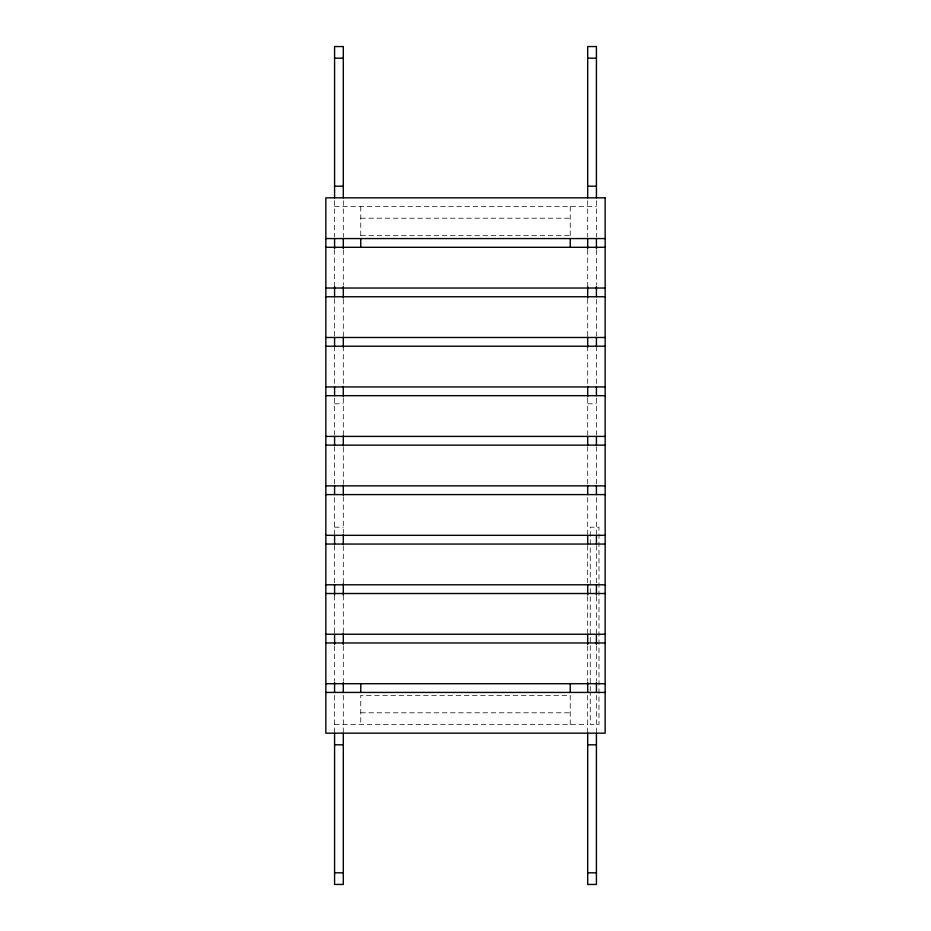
<?xml version="1.0" encoding="UTF-8"?>
<svg xmlns="http://www.w3.org/2000/svg" width="931" height="931" viewBox="0 0 931 931"><rect width="100%" height="100%" fill="white"/><g stroke="black" fill="none" stroke-linecap="round" stroke-linejoin="round"><path stroke-width="0.7" stroke-dasharray="4.66 3.49" d="M334.578 206.566L596.422 206.566M360.763 218.203L570.238 218.203M360.763 235.659L570.238 235.659M334.578 403.821L343.306 403.821M587.694 403.821L596.422 403.821M334.578 527.179L343.306 527.179M360.763 712.797L570.238 712.797M334.578 724.434L587.694 724.434M596.422 200.747L596.422 237.114M596.422 250.078L596.422 285.119M596.422 299.386L596.422 336.033M596.422 346.216L596.422 385.492M596.422 398.014L596.422 434.952M596.422 446.589L596.422 484.411M596.422 497.503L596.422 533.87M596.422 545.508L596.422 583.33M596.422 596.422L596.422 632.789M596.422 645.881L596.422 680.794M596.422 695.341L596.422 731.708M590.254 691.07L590.254 527.179L598.982 527.179L598.982 724.434L590.254 724.434L590.254 692.431M587.694 200.747L587.694 237.114M587.694 249.752L587.694 285.747M587.694 298.711L587.694 336.138M587.694 346.216L587.694 385.492M587.694 398.014L587.694 434.952M587.694 446.589L587.694 484.411M587.694 497.503L587.694 533.87M587.694 545.508L587.694 583.33M587.694 596.422L587.694 632.789M587.694 645.881L587.694 680.794M587.694 695.341L587.694 733.163M570.238 206.566L570.238 237.114M570.238 724.434L570.238 695.341L360.763 695.341L360.763 724.434M360.763 206.566L360.763 237.114M343.306 200.747L343.306 237.114M343.306 250.078L343.306 285.119M343.306 299.386L343.306 336.033M343.306 346.216L343.306 385.097M343.306 398.014L343.306 435.766M343.306 447.369L343.306 483.631M343.306 496.689L343.306 532.986M343.306 545.903L343.306 584.784M343.306 595.328L343.306 631.614M343.306 645.881L343.306 680.922M343.306 695.341L343.306 731.708M334.578 200.747L334.578 237.114M334.578 249.752L334.578 285.747M334.578 298.711L334.578 336.138M334.578 346.216L334.578 385.492M334.578 398.014L334.578 434.952M334.578 446.589L334.578 484.411M334.578 497.503L334.578 534.429M334.578 545.508L334.578 583.749M334.578 595.351L334.578 633.057M334.578 645.881L334.578 680.922M334.578 695.341L334.578 731.708"/><path stroke-width="1.4" d="M334.578 58.188L343.306 58.188M587.694 58.188L596.422 58.188M334.578 186.2L343.306 186.2M587.694 186.2L596.422 186.2M325.85 238.569L605.15 238.569M325.85 247.297L605.15 247.297M325.85 288.028L605.15 288.028M325.85 296.756L605.15 296.756M325.85 337.488L605.15 337.488M325.85 346.216L605.15 346.216M325.85 386.947L605.15 386.947M325.85 395.675L605.15 395.675M325.85 436.406L605.15 436.406M325.85 445.134L605.15 445.134M325.85 485.866L605.15 485.866M325.85 494.594L605.15 494.594M325.85 535.325L605.15 535.325M325.85 544.053L605.15 544.053M325.85 584.784L605.15 584.784M325.85 593.513L605.15 593.513M325.85 634.244L605.15 634.244M325.85 642.972L605.15 642.972M325.85 683.703L605.15 683.703M325.85 692.431L605.15 692.431M334.578 744.8L343.306 744.8M587.694 744.8L596.422 744.8M334.578 872.812L343.306 872.812M587.694 872.812L596.422 872.812M596.422 197.838L596.422 46.55L587.694 46.55L587.694 197.838M596.422 238.569L596.422 248.752M596.422 286.573L596.422 296.756M596.422 337.488L596.422 346.216M596.422 386.947L596.422 395.675M596.422 436.406L596.422 445.134M596.422 485.866L596.422 494.594M596.422 535.325L596.422 544.053M596.422 584.784L596.422 594.967M596.422 634.244L596.422 644.427M596.422 682.248L596.422 692.431M596.422 733.163L596.422 884.45L587.694 884.45L587.694 733.163M587.694 238.569L587.694 248.752M587.694 286.573L587.694 297.943M587.694 337.103L587.694 347.251M587.694 386.412L587.694 396.618M587.694 436.406L587.694 445.134M587.694 485.866L587.694 494.594M587.694 535.325L587.694 544.053M587.694 584.784L587.694 594.967M587.694 634.244L587.694 644.427M587.694 682.248L587.694 692.431M570.238 238.569L570.238 247.297M570.238 683.703L570.238 692.431M360.763 238.569L360.763 247.297M360.763 683.703L360.763 692.431M343.306 197.838L343.306 46.55L334.578 46.55L334.578 197.838M343.306 238.476L343.306 248.635M343.306 286.573L343.306 297.955M343.306 337.103L343.306 347.275M343.306 386.412L343.306 396.618M343.306 435.766L343.306 445.914M343.306 485.086L343.306 495.234M343.306 534.382L343.306 544.588M343.306 583.725L343.306 594.967M343.306 633.045L343.306 644.427M343.306 682.365L343.306 692.524M343.306 733.163L343.306 884.45L334.578 884.45L334.578 733.163M334.578 238.569L334.578 248.752M334.578 286.573L334.578 296.756M334.578 337.488L334.578 346.216M334.578 386.947L334.578 395.675M334.578 436.406L334.578 445.134M334.578 485.866L334.578 494.594M334.578 535.325L334.578 544.053M334.578 584.784L334.578 594.967M334.578 634.244L334.578 644.427M334.578 682.248L334.578 692.431M605.15 197.838L325.85 197.838L325.85 733.163L605.15 733.163L605.15 197.838"/></g></svg>
